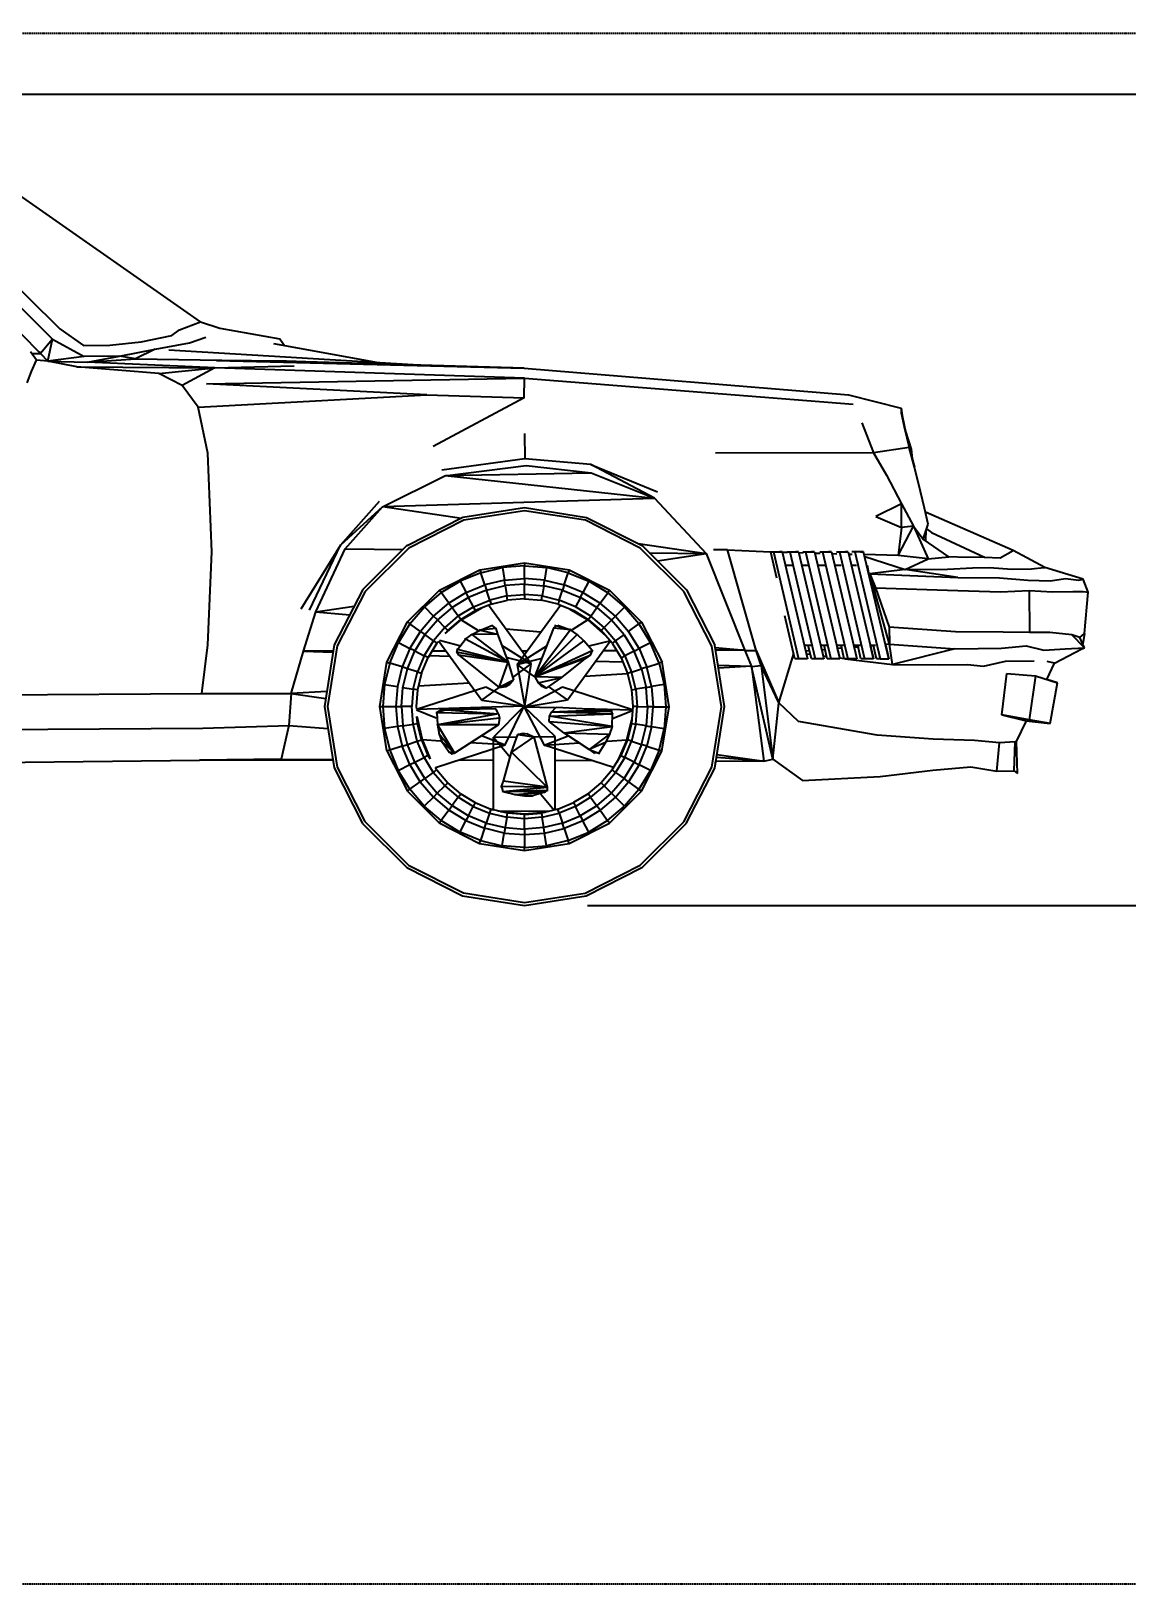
# Model space of a CAD drawing. Header units: millimetres. Extents: x 85290 to 188623, y -54691 to 10726.
# Drawn here: x 100062 to 101799, y -12462 to -10002 of the extents above; entities that cross this region are included whole.
import ezdxf

# ---------------------------------------------------------------- set-up
doc = ezdxf.new("R2010")
doc.units = ezdxf.units.MM
doc.linetypes.add('ACAD_ISO07W100', pattern=[3, 0, -3])
doc.linetypes.add('ELGO_LTYPE0', pattern=[0])
doc.layers.add('AUTO', color=150, linetype='Continuous')
doc.layers.add('RAZMER', color=5, linetype='Continuous')
doc.styles.add('WROMLATS', font='wromlats.shx', dxfattribs={"bigfont": 'bigfont.shx'})
doc.dimstyles.new('juka', dxfattribs={"dimscale": 100, "dimtxt": 2, "dimasz": 2, "dimexe": 1, "dimexo": 1, "dimgap": 1, "dimtad": 1, "dimtoh": 1, "dimdec": 0, "dimzin": 0, "dimdsep": 46, "dimtxsty": 'WROMLATS', "dimblk": 'OBLIQUE', "dimcen": -3, "dimdle": 1, "dimclrd": 256, "dimclre": 256, "dimclrt": 256, "dimadec": 0, "dimazin": 0, "dimtfac": 1, "dimtdec": 0, "dimtix": 1, "dimtmove": 2, "dimatfit": 3, "dimldrblk": 'ORIGIN2', "dimfxl": 1, "dimtvp": 2.5, "dimtolj": 1, "dimtzin": 0, "dimarcsym": 0})

# ---------------------------------------------------------------- blocks, each defined once
blk = doc.blocks.new('a_43')
at = {"color": 0, "linetype": 'ELGO_LTYPE0'}
for p, q in [((-28.816199, 51.893407), (-54.439163, 69.821435)), ((-55.943346, 65.695852), (-41.331744, 51.284426)), ((-45.377135, 53.763819), (-41.971874, 50.356299)), ((-41.331744, 51.284426), (-39.214253, 49.810988)), ((-31.365919, 50.677395), (-30.684852, 51.190287)), ((-30.684852, 51.190287), (-28.816199, 51.893407)), ((-28.816199, 51.893407), (-27.093935, 51.333058)), ((-27.093935, 51.333058), (-21.764064, 50.405616)), ((-43.028116, 49.089307), (-44.739938, 50.815678)), ((-41.971874, 50.356299), (-43.028116, 49.089307)), ((-42.379498, 48.412549), (-41.971874, 50.356299)), ((-41.971874, 50.356299), (-39.164066, 48.809129)), ((-39.214253, 49.810988), (-36.888075, 49.844289)), ((-36.888075, 49.844289), (-34.079981, 50.135404)), ((-34.079981, 50.135404), (-31.365919, 50.677395)), ((-32.837295, 49.484521), (-29.778218, 50.031495)), ((-29.778218, 50.031495), (-28.334284, 50.555712)), ((-22.303414, 49.967527), (-13.012314, 48.291945)), ((-21.764064, 50.405616), (-21.329403, 49.791849)), ((-43.408775, 48.495853), (-43.935156, 49.246925)), ((-43.826365, 47.493118), (-43.408775, 48.495853)), ((-43.817878, 49.079543), (-43.028116, 49.089307)), ((-42.379498, 48.412549), (-43.408775, 48.495853)), ((-43.028116, 49.089307), (-43.163562, 49.246341)), ((-43.028116, 49.089307), (-42.379498, 48.412549)), ((-39.164066, 48.809129), (-42.379498, 48.412549)), ((-42.379498, 48.412549), (-38.846779, 48.312938)), ((-39.822078, 47.910988), (-42.379498, 48.412549)), ((-36.003017, 48.854053), (-39.164066, 48.809129)), ((-38.846779, 48.312938), (-36.003017, 48.854053)), ((-38.846779, 48.312938), (-34.601664, 48.623586)), ((-36.003017, 48.854053), (-32.837295, 49.484521)), ((-34.601664, 48.623586), (-36.003017, 48.854053)), ((-32.837295, 49.484521), (-34.601664, 48.623586)), ((-34.601664, 48.623586), (-21.153211, 48.393995)), ((-31.620121, 49.411279), (-8.407616, 48.014891)), ((-27.388954, 48.473096), (-0.019717, 47.77202)), ((-21.153211, 48.393995), (-27.388954, 48.473096)), ((-19.441604, 48.334426), (-21.153211, 48.393995)), ((-0.019717, 47.77202), (-19.441604, 48.334426)), ((-44.240236, 46.49058), (-43.826365, 47.493118)), ((-39.822078, 47.910988), (-27.544522, 47.802198)), ((-32.507133, 47.326219), (-39.822078, 47.910988)), ((-27.544522, 47.802198), (-38.846779, 48.312938)), ((-32.507133, 47.326219), (-27.544522, 47.802198)), ((-30.435634, 46.240282), (-32.507133, 47.326219)), ((-27.544522, 47.802198), (-30.435634, 46.240282)), ((-27.544522, 47.802198), (-20.487118, 47.985303)), ((0.001764, 46.910012), (-27.544522, 47.802198)), ((-8.536911, 48.022705), (-0.019717, 47.77202)), ((-0.019717, 47.77202), (28.820014, 45.421439)), ((-29.003024, 44.319385), (-30.435634, 46.240282)), ((-28.26767, 46.407372), (0.001764, 46.910012)), ((-8.670997, 45.405614), (-28.26767, 46.407372)), ((-0.033975, 45.155519), (0.001764, 46.910012)), ((0.001764, 46.910012), (29.237008, 44.590968)), ((-29.003024, 44.319385), (-8.670997, 45.405614)), ((-28.157115, 40.227687), (-29.003024, 44.319385)), ((-8.670997, 45.405614), (-0.033975, 45.155519)), ((-0.033975, 45.155519), (-8.103132, 40.812552)), ((28.820014, 45.421439), (33.506751, 44.234717)), ((33.506751, 44.234717), (33.586812, 43.568802)), ((33.506751, 44.234717), (33.515239, 43.816358)), ((29.998541, 42.930812), (31.033683, 40.272707)), ((33.515239, 43.816358), (33.766413, 42.566651)), ((33.586812, 43.568802), (33.564854, 43.569678)), ((33.567381, 43.557084), (33.586812, 43.568802)), ((33.586812, 43.568802), (33.88691, 42.154247)), ((0.01328, 41.981786), (0.046778, 39.726615)), ((33.766413, 42.566651), (34.212709, 40.7354)), ((33.88691, 42.154247), (34.387589, 40.575248)), ((-27.807617, 31.46084), (-28.157115, 40.227687)), ((31.033683, 40.272707), (16.980767, 40.228957)), ((34.212709, 40.7354), (31.033683, 40.272707)), ((31.033683, 40.272707), (32.213187, 38.285106)), ((34.695602, 38.988429), (34.212709, 40.7354)), ((34.387589, 40.575248), (34.479785, 39.768797)), ((0.046778, 39.726615), (-7.361317, 38.724464)), ((-7.092571, 38.223487), (0.147963, 39.142138)), ((5.908489, 39.225733), (0.046778, 39.726615)), ((0.147963, 39.142138), (5.92618, 38.474369)), ((5.908489, 39.225733), (11.822462, 36.80464)), ((11.567783, 36.220068), (5.908489, 39.225733)), ((34.479785, 39.768797), (34.695602, 38.988429)), ((35.213089, 36.824852), (34.695602, 38.988429)), ((-12.61611, 35.46831), (-7.092571, 38.223487)), ((-7.043362, 38.22974), (11.529589, 36.235303)), ((-6.985545, 38.237059), (5.843568, 38.483936)), ((5.92618, 38.474369), (11.567783, 36.220068)), ((32.213187, 38.285106), (33.540535, 35.715479)), ((-16.359091, 32.045168), (-12.88476, 35.969287)), ((-12.591696, 35.480517), (11.541891, 36.230421)), ((11.567783, 36.220068), (16.172648, 31.294286)), ((35.5793, 35.327494), (35.213089, 36.824852)), ((-12.61611, 35.46831), (-16.359091, 32.045168)), ((-15.937018, 31.711328), (-12.61611, 35.46831)), ((-12.598348, 35.477197), (-5.606055, 34.463233)), ((-10.439753, 32.01763), (-5.479097, 34.527785)), ((-5.479097, 34.527785), (0.017476, 35.390091)), ((0.010657, 35.11411), (-5.401468, 34.265089)), ((5.421686, 34.258646), (0.010657, 35.11411)), ((0.017476, 35.390091), (5.513001, 34.52124)), ((5.513001, 34.52124), (10.469818, 32.006007)), ((33.540535, 35.715479), (31.252146, 34.597415)), ((31.252146, 34.597415), (33.540535, 33.62788)), ((33.540535, 35.715479), (34.588766, 33.726907)), ((33.540535, 33.62788), (33.540535, 35.715479)), ((35.65712, 34.99009), (35.5793, 35.327494)), ((35.905385, 33.913428), (35.5793, 35.327494)), ((43.476272, 31.587255), (35.65712, 34.99009)), ((-5.401468, 34.265089), (-10.284853, 31.794387)), ((10.302162, 31.782132), (5.421686, 34.258646)), ((33.248448, 31.118947), (34.588766, 33.726907)), ((33.540535, 33.62788), (33.248448, 31.118947)), ((34.588766, 33.726907), (33.540535, 33.62788)), ((34.588766, 33.726907), (35.893369, 30.82329)), ((34.588766, 33.726907), (35.471106, 32.571244)), ((35.471106, 32.571244), (35.905385, 33.913428)), ((35.693264, 32.419974), (35.741401, 33.406788)), ((35.768271, 33.489549), (36.192393, 33.169681)), ((36.192393, 33.169681), (40.927243, 30.983788)), ((-16.359091, 32.045168), (-19.878912, 26.368016)), ((-19.124889, 26.284426), (-16.359091, 32.045168)), ((-10.445309, 32.014847), (-14.383006, 28.104198)), ((-10.284853, 31.794387), (-14.162016, 27.943897)), ((-10.439753, 32.01763), (-10.445309, 32.014847)), ((-10.438776, 32.018167), (-10.439753, 32.01763)), ((10.102844, 32.185352), (16.160846, 31.306887)), ((14.174605, 27.927005), (10.302162, 31.782132)), ((10.469818, 32.006007), (10.465622, 32.000196)), ((10.469818, 32.006007), (14.402843, 28.090674)), ((37.752342, 31.018358), (35.471106, 32.571244)), ((-28.170991, 23.19541), (-27.807617, 31.46084)), ((-18.552351, 26.117581), (-15.937018, 31.711328)), ((-15.927148, 31.722462), (-10.806727, 31.655908)), ((-3.966594, 29.863137), (0.00782, 30.486619)), ((0.00782, 30.486619), (3.981638, 29.858351)), ((0.00782, 30.486619), (0.00782, 30.214554)), ((11.107707, 31.371045), (16.1623, 31.305325)), ((11.824894, 30.657035), (16.163778, 31.303859)), ((16.172648, 31.294286), (19.602537, 22.695804)), ((18.060851, 31.628662), (16.829014, 31.62837)), ((18.060851, 31.628662), (21.876478, 31.461966)), ((20.611239, 22.695851), (18.060851, 31.628662)), ((21.876478, 31.461966), (22.428322, 29.133451)), ((21.876478, 31.461966), (21.92266, 31.460595)), ((21.921587, 31.465429), (22.136235, 31.464207)), ((22.136235, 31.464207), (22.919536, 31.464261)), ((22.136235, 31.464207), (24.388671, 21.954882)), ((22.919536, 31.464261), (22.69814, 31.46553)), ((22.919536, 31.464261), (25.171971, 21.95493)), ((22.927356, 31.431347), (23.383689, 31.41802)), ((23.373151, 31.465578), (23.600292, 31.464308)), ((23.600292, 31.464308), (24.383593, 31.464356)), ((23.600292, 31.464308), (25.852728, 21.954983)), ((24.383593, 31.464356), (24.149609, 31.465673)), ((24.383593, 31.464356), (26.636028, 21.955031)), ((24.401569, 31.38833), (24.784088, 31.377196)), ((24.764466, 31.465775), (25.003624, 31.464404)), ((25.003624, 31.464404), (25.786924, 31.464452)), ((25.003624, 31.464404), (27.25606, 21.955079)), ((25.786924, 31.464452), (25.540924, 31.46587)), ((25.786924, 31.464452), (28.039265, 21.955127)), ((25.814653, 31.347167), (26.295304, 31.333154)), ((26.265812, 31.465918), (26.517964, 31.464505)), ((26.517964, 31.464505), (27.301264, 31.464553)), ((26.517964, 31.464505), (28.770423, 21.955174)), ((27.301264, 31.464553), (27.042294, 31.466019)), ((27.301264, 31.464553), (29.553723, 21.955228)), ((27.339649, 31.302685), (27.780366, 31.289846)), ((27.741122, 31.466115), (28.006053, 31.464601)), ((28.006053, 31.464601), (28.789258, 31.464648)), ((28.006053, 31.464601), (30.258489, 21.955276)), ((28.789258, 31.464648), (28.517676, 31.46621)), ((28.789258, 31.464648), (31.041789, 21.955323)), ((28.837991, 31.259036), (29.156733, 31.249756)), ((29.385352, 31.464696), (29.108596, 31.466264)), ((30.168557, 31.46475), (29.385352, 31.464696)), ((29.385352, 31.464696), (31.637788, 21.955371)), ((29.883194, 31.466359), (30.168557, 31.46475)), ((32.420993, 21.955419), (30.168557, 31.46475)), ((33.248448, 31.118947), (30.227351, 31.216699)), ((30.269838, 31.037354), (33.863568, 29.874659)), ((35.893369, 30.82329), (33.248448, 31.118947)), ((33.863568, 29.874659), (35.893369, 30.82329)), ((35.893369, 30.82329), (37.752342, 31.018358)), ((39.312792, 30.958986), (37.752342, 31.018358)), ((40.927243, 30.983788), (39.312792, 30.958986)), ((40.927243, 30.983788), (42.316508, 30.923778)), ((42.316508, 30.923778), (43.476272, 31.587255)), ((46.28408, 30.065823), (43.476272, 31.587255)), ((-7.552934, 28.04873), (-3.966594, 29.863137)), ((-3.882122, 29.60425), (-5.707312, 28.853714)), ((-3.966594, 29.863137), (-3.882122, 29.60425)), ((-3.882122, 29.60425), (-1.961231, 30.061668)), ((-3.527641, 28.516752), (-3.882122, 29.60425)), ((0.00782, 30.214554), (-1.961231, 30.061668)), ((-1.961231, 30.061668), (-1.782131, 28.932327)), ((-1.782131, 28.932327), (0.006652, 29.071289)), ((0.006652, 29.071289), (0.00782, 30.214554)), ((1.796293, 28.930223), (0.006652, 29.071289)), ((0.006652, 29.071289), (0.00782, 28.582227)), ((0.00782, 30.214554), (1.976752, 30.059278)), ((1.976752, 30.059278), (1.796293, 28.930223)), ((3.896976, 29.599559), (1.976752, 30.059278)), ((3.541207, 28.512502), (3.896976, 29.599559)), ((3.981638, 29.858351), (3.896976, 29.599559)), ((3.896976, 29.599559), (5.721283, 28.846925)), ((3.981638, 29.858351), (7.565737, 28.039652)), ((23.203611, 30.264992), (23.816419, 30.265087)), ((24.667668, 30.265188), (25.20597, 30.265284)), ((26.070905, 30.265379), (26.705384, 30.26548)), ((27.585268, 30.265576), (28.178907, 30.265677)), ((29.073238, 30.265772), (29.54464, 30.26582)), ((30.452442, 30.265969), (30.487991, 30.265969)), ((30.487991, 30.265969), (30.610252, 29.599905)), ((33.863568, 29.874659), (30.722165, 29.496193)), ((30.722165, 29.496193), (38.539648, 29.188919)), ((30.722165, 29.496193), (31.227541, 28.250682)), ((32.477546, 23.258644), (30.722165, 29.496193)), ((33.863568, 29.874659), (37.637401, 29.928368)), ((38.539648, 29.188919), (33.863568, 29.874659)), ((37.637401, 29.928368), (39.836049, 30.0439)), ((38.539648, 29.188919), (42.249704, 29.158497)), ((39.836049, 30.0439), (41.321302, 30.065775)), ((41.321302, 30.065775), (43.378902, 29.929835)), ((42.249704, 29.158497), (44.77706, 28.944778)), ((43.378902, 29.929835), (45.107222, 29.95708)), ((45.107222, 29.95708), (46.203613, 30.059814)), ((46.203613, 30.059814), (46.28408, 30.065823)), ((49.677634, 29.027879), (46.28408, 30.065823)), ((46.79122, 28.891653), (48.126364, 29.080909)), ((48.126364, 29.080909), (49.311829, 28.934425)), ((49.311829, 28.934425), (49.677634, 29.027879)), ((50.134564, 27.865237), (49.677634, 29.027879)), ((-14.383006, 28.104198), (-16.913271, 23.174852)), ((-14.162016, 27.943897), (-16.653323, 23.09038)), ((-10.400104, 25.221044), (-7.552934, 28.04873)), ((-7.392096, 27.828467), (-8.89492, 26.553762)), ((-7.552934, 28.04873), (-7.392096, 27.828467)), ((-7.392096, 27.828467), (-5.707312, 28.853714)), ((-6.717181, 26.903075), (-7.392096, 27.828467)), ((-5.186128, 27.834719), (-6.717181, 26.903075)), ((-5.707312, 28.853714), (-5.186128, 27.834719)), ((-5.186128, 27.834719), (-3.527641, 28.516752)), ((-4.961324, 27.398878), (-5.186128, 27.834719)), ((-3.374123, 28.051513), (-4.961324, 27.398878)), ((-1.782131, 28.932327), (-3.527641, 28.516752)), ((-3.527641, 28.516752), (-3.374123, 28.051513)), ((-3.374123, 28.051513), (-1.703811, 28.449219)), ((-3.086901, 27.17129), (-3.374123, 28.051513)), ((-1.703811, 28.449219), (-1.782131, 28.932327)), ((0.00782, 28.582227), (-1.703811, 28.449219)), ((-1.703811, 28.449219), (-1.55859, 27.535206)), ((-1.55859, 27.535206), (0.00782, 27.656883)), ((0.00782, 28.582227), (1.7205, 28.447217)), ((0.00782, 27.656883), (0.00782, 28.582227)), ((0.00782, 27.656883), (0.009465, 27.276659)), ((1.574707, 27.533352), (0.00782, 27.656883)), ((1.7205, 28.447217), (1.574707, 27.533352)), ((1.7205, 28.447217), (1.796293, 28.930223)), ((3.390241, 28.047508), (1.7205, 28.447217)), ((1.796293, 28.930223), (3.541207, 28.512502)), ((3.102541, 27.16763), (3.390241, 28.047508)), ((3.541207, 28.512502), (3.390241, 28.047508)), ((3.390241, 28.047508), (4.976654, 27.392972)), ((5.199027, 27.828515), (3.541207, 28.512502)), ((4.976654, 27.392972), (5.199027, 27.828515)), ((5.721283, 28.846925), (5.199027, 27.828515)), ((5.199027, 27.828515), (6.728816, 26.89507)), ((7.404876, 27.81958), (5.721283, 28.846925)), ((6.728816, 26.89507), (7.404876, 27.81958)), ((7.565737, 28.039652), (7.404876, 27.81958)), ((7.404876, 27.81958), (8.90615, 26.543164)), ((7.565737, 28.039652), (10.40957, 25.208592)), ((16.660071, 23.070508), (14.174605, 27.927005)), ((14.402843, 28.090674), (16.927052, 23.1583)), ((31.227541, 28.250682), (38.542962, 28.019875)), ((31.227541, 28.250682), (32.439542, 24.760842)), ((38.542962, 28.019875), (42.344141, 27.907276)), ((42.344141, 27.907276), (44.879604, 28.027689)), ((44.77706, 28.944778), (46.79122, 28.891653)), ((44.879604, 28.027689), (46.954894, 27.891845)), ((44.879604, 28.027689), (44.932723, 24.270898)), ((46.954894, 27.891845), (48.758793, 27.920848)), ((48.758793, 27.920848), (49.693656, 27.937841)), ((49.693656, 27.937841), (50.134564, 27.865237)), ((49.814463, 24.186671), (50.134564, 27.865237)), ((-18.547368, 26.129496), (-15.135646, 26.637989)), ((-10.178709, 25.06094), (-8.89492, 26.553762)), ((-8.89492, 26.553762), (-8.082723, 25.744778)), ((-8.082723, 25.744778), (-6.717181, 26.903075)), ((-6.426263, 26.507372), (-7.733106, 25.398928)), ((-6.717181, 26.903075), (-6.426263, 26.507372)), ((-4.961324, 27.398878), (-6.426263, 26.507372)), ((-6.426263, 26.507372), (-5.879688, 25.758398)), ((-5.879688, 25.758398), (-4.539156, 26.574123)), ((-5.653119, 25.450784), (-4.36387, 26.235354)), ((-5.621862, 25.406742), (-3.777623, 26.476419)), ((-4.539156, 26.574123), (-4.961324, 27.398878)), ((-4.539156, 26.574123), (-3.086901, 27.17129)), ((-4.36387, 26.235354), (-4.539156, 26.574123)), ((-2.967191, 26.809669), (-4.36387, 26.235354)), ((0.610948, 21.496826), (-3.1955, 26.715773)), ((-1.55859, 27.535206), (-3.086901, 27.17129)), ((-3.086901, 27.17129), (-2.967191, 26.809669)), ((-2.967191, 26.809669), (-1.497364, 27.159667)), ((-1.497364, 27.159667), (-1.55859, 27.535206)), ((0.009465, 27.276659), (-1.497364, 27.159667)), ((-0.633001, 21.453518), (3.212404, 26.712549)), ((0.009465, 27.276659), (1.516104, 27.157861)), ((1.516104, 27.157861), (1.574707, 27.533352)), ((2.985549, 26.806152), (1.516104, 27.157861)), ((1.574707, 27.533352), (3.102541, 27.16763)), ((3.102541, 27.16763), (2.985549, 26.806152)), ((2.985549, 26.806152), (4.381538, 26.230127)), ((4.554105, 26.568705), (3.102541, 27.16763)), ((4.042101, 26.370215), (5.636716, 25.400001)), ((4.976654, 27.392972), (4.554105, 26.568705)), ((5.89366, 25.75137), (4.554105, 26.568705)), ((6.440616, 26.499659), (4.976654, 27.392972)), ((5.89366, 25.75137), (6.440616, 26.499659)), ((6.728816, 26.89507), (6.440616, 26.499659)), ((6.440616, 26.499659), (7.746101, 25.389701)), ((8.092976, 25.73511), (6.728816, 26.89507)), ((8.90615, 26.543164), (8.092976, 25.73511)), ((10.188174, 25.04878), (8.90615, 26.543164)), ((-19.655847, 22.611135), (-18.552351, 26.117581)), ((-18.547368, 26.128227), (-15.535927, 25.858057)), ((-12.229681, 21.65674), (-10.400104, 25.221044)), ((-10.178709, 25.06094), (-11.212015, 23.38677)), ((-10.400104, 25.221044), (-10.178709, 25.06094)), ((-9.249401, 24.388236), (-10.178709, 25.06094)), ((-8.082723, 25.744778), (-9.249401, 24.388236)), ((-8.849501, 24.10078), (-7.733106, 25.398928)), ((-7.733106, 25.398928), (-8.082723, 25.744778)), ((-7.733106, 25.398928), (-7.075381, 24.744141)), ((-5.879688, 25.758398), (-7.075381, 24.744141)), ((-7.038283, 24.202102), (-5.621862, 25.406742)), ((-6.803036, 24.47539), (-5.653119, 25.450784)), ((-6.164265, 25.017238), (-6.087899, 25.010353)), ((-5.653119, 25.450784), (-5.879688, 25.758398)), ((-5.621862, 25.406742), (-4.142761, 24.478906)), ((-3.942776, 24.495316), (-2.897763, 24.916703)), ((-2.897763, 24.916703), (-2.943754, 24.979883)), ((-2.897763, 24.916703), (-2.554774, 24.631888)), ((2.601361, 24.672365), (2.760649, 24.890184)), ((2.760649, 24.890184), (2.805281, 24.952394)), ((2.760649, 24.890184), (3.033304, 24.892777)), ((4.109669, 24.513674), (2.760649, 24.890184)), ((3.033304, 24.892777), (3.078914, 24.956352)), ((3.033304, 24.892777), (4.109669, 24.513674)), ((5.636716, 25.400001), (4.239464, 24.52051)), ((4.381538, 26.230127), (5.669832, 25.444043)), ((5.636716, 25.400001), (7.235265, 23.981541)), ((5.669832, 25.444043), (5.89366, 25.75137)), ((5.669832, 25.444043), (6.818557, 24.467236)), ((7.088089, 24.735695), (5.89366, 25.75137)), ((7.746101, 25.389701), (7.088089, 24.735695)), ((7.746101, 25.389701), (8.092976, 25.73511)), ((8.860946, 24.090236), (7.746101, 25.389701)), ((8.092976, 25.73511), (9.258008, 24.377197)), ((9.258008, 24.377197), (10.188174, 25.04878)), ((10.40957, 25.208592), (10.188174, 25.04878)), ((10.188174, 25.04878), (11.219525, 23.373389)), ((10.40957, 25.208592), (12.234855, 21.64219)), ((24.062395, 21.956742), (23.160648, 25.763869)), ((-10.188365, 22.866946), (-9.249401, 24.388236)), ((-8.849501, 24.10078), (-9.748053, 22.644973)), ((-9.249401, 24.388236), (-8.849501, 24.10078)), ((-8.919048, 22.224367), (-8.097172, 23.556399)), ((-8.097172, 23.556399), (-8.849501, 24.10078)), ((-7.075381, 24.744141), (-8.097172, 23.556399)), ((-8.097172, 23.556399), (-7.785535, 23.333055)), ((-7.785535, 23.333055), (-7.625985, 23.518753)), ((-7.625985, 23.518753), (-3.787303, 18.255961)), ((-7.561135, 23.594236), (-5.770993, 23.134816)), ((-7.075381, 24.744141), (-6.803036, 24.47539)), ((-6.803036, 24.47539), (-7.038283, 24.202102)), ((-5.942273, 22.786474), (-5.246973, 23.687404)), ((-5.246973, 23.687404), (-5.2953, 23.753762)), ((-5.246973, 23.687404), (-4.671001, 24.10298)), ((-1.451278, 21.635598), (-5.246973, 23.687404)), ((-4.671001, 24.10298), (-4.719329, 24.169338)), ((-4.671001, 24.10298), (-3.942776, 24.495316)), ((-2.401566, 24.143654), (-4.671001, 24.10298)), ((-4.671001, 24.10298), (-1.451278, 21.635598)), ((-3.942776, 24.495316), (-3.990531, 24.560791)), ((-2.554774, 24.631888), (-3.942776, 24.495316)), ((-3.942776, 24.495316), (-2.401566, 24.143654)), ((-2.598047, 24.691409), (-2.554774, 24.631888)), ((-2.554774, 24.631888), (-2.401566, 24.143654)), ((-2.401566, 24.143654), (-1.451278, 21.635598)), ((-1.662111, 24.613285), (1.471877, 24.33213)), ((0.931645, 20.352834), (2.601361, 24.672365)), ((4.109669, 24.513674), (0.931645, 20.352834)), ((0.931645, 20.352834), (4.685164, 24.097413)), ((0.931645, 20.352834), (5.285454, 23.529983)), ((2.601361, 24.672365), (2.644229, 24.732274)), ((4.109669, 24.513674), (2.601361, 24.672365)), ((3.825784, 18.295509), (7.639265, 23.510695)), ((4.157233, 24.580032), (4.109669, 24.513674)), ((4.685164, 24.097413), (4.109669, 24.513674)), ((4.685164, 24.097413), (4.732728, 24.163771)), ((5.285454, 23.529983), (4.685164, 24.097413)), ((5.285454, 23.529983), (5.332327, 23.595411)), ((6.011534, 22.671777), (5.285454, 23.529983)), ((5.760551, 23.086327), (7.600188, 23.556155)), ((6.818557, 24.467236), (7.088089, 24.735695)), ((7.799602, 23.323733), (6.818557, 24.467236)), ((7.088089, 24.735695), (8.108115, 23.546731)), ((8.108115, 23.546731), (7.799602, 23.323733)), ((8.108115, 23.546731), (8.860946, 24.090236)), ((8.928704, 22.213721), (8.108115, 23.546731)), ((8.860946, 24.090236), (9.757614, 22.633398)), ((10.195112, 22.854787), (9.258008, 24.377197)), ((38.330078, 24.342871), (32.439542, 24.760842)), ((32.439542, 24.760842), (32.477546, 23.258644)), ((42.583203, 24.320167), (38.330078, 24.342871)), ((44.932723, 24.270898), (42.583203, 24.320167)), ((46.740723, 24.298292), (44.932723, 24.270898)), ((48.688197, 24.079198), (46.740723, 24.298292)), ((49.395704, 23.842335), (48.688197, 24.079198)), ((49.806833, 22.929543), (48.688197, 24.079198)), ((49.395704, 23.842335), (49.814463, 24.186671)), ((49.806833, 22.929543), (49.395704, 23.842335)), ((49.814463, 24.186671), (49.656248, 23.263967)), ((-28.702831, 18.854153), (-28.170991, 23.19541)), ((-20.756435, 18.854398), (-19.655847, 22.611135)), ((-17.000866, 22.62764), (-19.652438, 22.621876)), ((-19.652438, 22.621876), (-17.016005, 22.533494)), ((-16.913271, 23.174852), (-17.788577, 17.709082)), ((-16.653323, 23.09038), (-17.515135, 17.708695)), ((-11.969423, 21.572465), (-11.212015, 23.38677)), ((-11.212015, 23.38677), (-10.188365, 22.866946)), ((-10.188365, 22.866946), (-10.87656, 21.218264)), ((-10.406542, 21.067381), (-9.748053, 22.644973)), ((-9.748053, 22.644973), (-10.188365, 22.866946)), ((-9.748053, 22.644973), (-8.919048, 22.224367)), ((-8.919048, 22.224367), (-9.52158, 20.78076)), ((-8.576178, 22.051954), (-8.919048, 22.224367)), ((-7.785535, 23.333055), (-8.576178, 22.051954)), ((-8.456063, 22.246534), (-6.653809, 22.186083)), ((-8.209371, 22.646338), (-6.99141, 22.648925)), ((-6.069326, 22.590089), (-6.024027, 22.527832)), ((-6.024027, 22.527832), (-5.942273, 22.786474)), ((-1.451278, 21.635598), (-6.024027, 22.527832)), ((-6.024027, 22.527832), (-5.865145, 22.309864)), ((-5.942273, 22.786474), (-5.988574, 22.850096)), ((-1.451278, 21.635598), (-5.942273, 22.786474)), ((-5.865145, 22.309864), (-1.451278, 21.635598)), ((-5.865145, 22.309864), (-2.251363, 19.394875)), ((-2.025294, 23.150539), (0.610948, 21.496826)), ((-0.633001, 21.453518), (1.997066, 23.108983)), ((-0.239849, 22.663283), (0.252342, 22.664309)), ((0.931645, 20.352834), (6.011534, 22.671777)), ((0.931645, 20.352834), (5.845213, 22.259277)), ((5.845213, 22.259277), (5.425787, 21.963382)), ((6.011534, 22.671777), (5.845213, 22.259277)), ((5.845213, 22.259277), (5.88789, 22.318798)), ((6.056833, 22.73491), (6.011534, 22.671777)), ((7.030869, 22.678709), (8.19521, 22.681201)), ((7.799602, 23.323733), (8.588863, 22.041702)), ((8.588863, 22.041702), (8.928704, 22.213721)), ((9.757614, 22.633398), (8.928704, 22.213721)), ((8.928704, 22.213721), (9.529591, 20.769435)), ((9.757614, 22.633398), (10.195112, 22.854787)), ((10.414267, 21.054935), (9.757614, 22.633398)), ((11.219525, 23.373389), (10.195112, 22.854787)), ((10.195112, 22.854787), (10.881353, 21.205324)), ((11.974621, 21.558201), (11.219525, 23.373389)), ((17.515421, 17.687845), (16.660071, 23.070508)), ((16.927052, 23.1583), (16.919923, 23.156005)), ((17.795801, 17.691553), (16.927052, 23.1583)), ((16.954208, 22.943068), (19.598532, 22.705472)), ((19.598532, 22.705472), (16.992879, 22.699904)), ((19.602537, 22.695804), (20.611239, 22.695851)), ((19.602537, 22.695804), (20.193744, 21.275687)), ((20.611239, 22.695851), (22.622371, 18.027347)), ((21.05546, 21.359473), (20.611239, 22.695851)), ((22.622371, 18.027347), (23.956061, 22.405809)), ((24.887705, 23.154932), (25.492382, 23.155028)), ((25.362992, 22.647023), (25.01514, 22.61709)), ((25.01514, 22.61709), (25.068069, 22.393656)), ((25.068069, 22.393656), (25.433993, 22.347462)), ((25.526476, 21.956837), (25.242686, 23.15498)), ((26.351762, 23.155129), (26.881838, 23.155177)), ((26.450014, 22.740477), (26.738286, 22.765237)), ((26.577258, 22.203124), (26.880574, 22.164845)), ((26.929784, 21.956933), (26.645994, 23.155177)), ((27.754974, 23.155326), (28.381348, 23.155373)), ((28.222466, 22.892821), (27.825189, 22.858691)), ((27.825189, 22.858691), (28.023744, 22.020459)), ((28.444147, 21.957034), (28.160262, 23.155373)), ((29.269433, 23.155469), (29.854798, 23.15557)), ((29.309464, 22.986281), (29.680872, 23.018211)), ((29.932237, 21.957129), (29.648352, 23.155516)), ((30.757427, 23.155665), (31.220508, 23.155761)), ((30.76787, 23.111671), (31.039167, 23.135012)), ((31.041789, 21.955323), (30.76787, 23.111671)), ((31.311536, 21.957231), (31.032705, 23.134422)), ((32.477546, 23.258644), (32.119632, 23.227882)), ((32.119632, 23.227882), (32.420993, 21.955419)), ((32.477546, 23.258644), (38.273645, 22.839355)), ((32.731938, 21.426076), (32.477546, 23.258644)), ((38.273645, 22.839355), (32.731938, 21.426076)), ((38.273645, 22.839355), (42.422962, 22.898585)), ((42.422962, 22.898585), (44.611621, 23.097461)), ((44.611621, 23.097461), (46.186137, 22.704101)), ((46.186137, 22.704101), (48.090053, 22.818261)), ((47.156143, 21.560937), (49.584675, 22.847462)), ((48.090053, 22.818261), (49.806833, 22.929543)), ((49.584675, 22.847462), (49.806833, 22.929543)), ((-12.862587, 17.704588), (-12.229681, 21.65674)), ((-11.969423, 21.572465), (-12.432122, 19.662696)), ((-12.229681, 21.65674), (-11.969423, 21.572465)), ((-10.87656, 21.218264), (-11.969423, 21.572465)), ((-10.87656, 21.218264), (-11.296964, 19.482863)), ((-10.406542, 21.067381), (-10.87656, 21.218264)), ((-10.808873, 19.406688), (-10.406542, 21.067381)), ((-9.52158, 20.78076), (-10.406542, 21.067381)), ((-9.889746, 19.261283), (-9.52158, 20.78076)), ((-9.52158, 20.78076), (-9.15575, 20.663625)), ((-9.15575, 20.663625), (-8.576178, 22.051954)), ((-2.251363, 19.394875), (-1.451278, 21.635598)), ((0.610948, 21.496826), (-1.615143, 22.068167)), ((-1.451278, 21.635598), (-0.972271, 20.051664)), ((-1.041102, 20.279491), (0.610948, 21.496826)), ((-0.633001, 21.453518), (1.574707, 22.017431)), ((0.937986, 20.340872), (-0.633001, 21.453518)), ((-0.633001, 21.453518), (0.046778, 17.663085)), ((0.046778, 17.727053), (0.610948, 21.496826)), ((5.425787, 21.963382), (0.931645, 20.352834)), ((3.321481, 20.288968), (5.425787, 21.963382)), ((6.351853, 21.750098), (8.743549, 21.669924)), ((8.588863, 22.041702), (9.166694, 20.652688)), ((9.529591, 20.769435), (9.166694, 20.652688)), ((9.529591, 20.769435), (10.414267, 21.054935)), ((9.89492, 19.249463), (9.529591, 20.769435)), ((10.881353, 21.205324), (10.414267, 21.054935)), ((10.414267, 21.054935), (10.813666, 19.393802)), ((10.881353, 21.205324), (11.974621, 21.558201)), ((11.299706, 19.469386), (10.881353, 21.205324)), ((12.234855, 21.64219), (11.974621, 21.558201)), ((11.974621, 21.558201), (12.435055, 19.647855)), ((12.862992, 17.689258), (12.234855, 21.64219)), ((17.201662, 21.386379), (20.189357, 21.285844)), ((20.189357, 21.285844), (17.245221, 21.111768)), ((20.193744, 21.275687), (21.05546, 21.359473)), ((20.193744, 21.275687), (21.281648, 12.843704)), ((22.105384, 13.010788), (20.193744, 21.275687)), ((21.05546, 21.359473), (22.105384, 13.010788)), ((22.622371, 18.027347), (21.05546, 21.359473)), ((24.388671, 21.954882), (24.062395, 21.956742)), ((25.171971, 21.95493), (24.388671, 21.954882)), ((25.852728, 21.954983), (25.526476, 21.956837)), ((26.636028, 21.955031), (25.852728, 21.954983)), ((27.25606, 21.955079), (26.929784, 21.956933)), ((28.039265, 21.955127), (27.25606, 21.955079)), ((28.023744, 22.020459), (28.441596, 21.967727)), ((28.770423, 21.955174), (28.444147, 21.957034)), ((28.530264, 21.956545), (32.731938, 21.426076)), ((29.553723, 21.955228), (28.770423, 21.955174)), ((30.258489, 21.955276), (29.932237, 21.957129)), ((31.041789, 21.955323), (30.258489, 21.955276)), ((31.637788, 21.955371), (31.311536, 21.957231)), ((31.637788, 21.955371), (32.420993, 21.955419)), ((32.731938, 21.426076), (36.94737, 21.40249)), ((36.94737, 21.40249), (39.408803, 21.437699)), ((39.408803, 21.437699), (40.824604, 21.291405)), ((40.824604, 21.291405), (42.779493, 21.738768)), ((42.779493, 21.738768), (45.340824, 21.778125)), ((46.451473, 20.112842), (47.156143, 21.560937)), ((47.156143, 21.560937), (46.491313, 21.714306)), ((-12.432122, 19.662696), (-12.588763, 17.704397)), ((-12.432122, 19.662696), (-11.296964, 19.482863)), ((-11.296964, 19.482863), (-11.439347, 17.703372)), ((-10.945201, 17.703807), (-10.808873, 19.406688)), ((-10.808873, 19.406688), (-9.889746, 19.261283)), ((-9.61113, 17.459476), (-3.444052, 19.446045)), ((-9.15575, 20.663625), (-9.509754, 19.202197)), ((-9.429288, 19.53457), (-4.914546, 19.801515)), ((-3.787303, 18.255961), (-2.238774, 19.39702)), ((-3.444052, 19.446045), (-0.014162, 17.746878)), ((-0.972271, 20.051664), (-2.251363, 19.394875)), ((-1.307416, 19.676811), (-2.251363, 19.394875)), ((-2.251363, 19.394875), (-1.649308, 19.496584)), ((-1.649308, 19.496584), (-1.307416, 19.676811)), ((-1.307416, 19.676811), (-0.972271, 20.051664)), ((-0.014162, 17.643309), (3.399706, 19.458789)), ((3.321481, 20.288968), (0.931645, 20.352834)), ((0.931645, 20.352834), (1.215053, 19.814843)), ((1.215053, 19.814843), (3.321481, 20.288968)), ((1.95508, 19.346046), (1.215053, 19.814843)), ((1.215053, 19.814843), (1.493073, 19.54717)), ((1.493073, 19.54717), (1.95508, 19.346046)), ((1.95508, 19.346046), (3.321481, 20.288968)), ((3.825784, 18.295509), (2.15137, 19.481444)), ((3.399706, 19.458789), (9.617686, 17.447656)), ((5.37169, 20.409715), (9.171105, 20.634377)), ((9.166694, 20.652688), (9.518075, 19.190824)), ((10.813666, 19.393802), (9.89492, 19.249463)), ((10.813666, 19.393802), (11.299706, 19.469386)), ((10.94892, 17.690772), (10.813666, 19.393802)), ((12.435055, 19.647855), (11.299706, 19.469386)), ((11.299706, 19.469386), (11.439943, 17.689747)), ((12.435055, 19.647855), (12.589359, 17.689407)), ((42.470026, 16.973585), (42.904687, 20.653856)), ((42.904687, 20.653856), (45.448923, 20.438671)), ((45.448923, 20.438671), (44.897843, 16.506493)), ((45.448923, 20.438671), (47.408199, 19.801855)), ((47.408199, 19.801855), (46.451473, 20.112842)), ((46.7664, 16.202295), (47.408199, 19.801855)), ((-57.823443, 18.686771), (-28.702831, 18.854153)), ((-28.702831, 18.854153), (-20.756435, 18.854398)), ((-20.756435, 18.854398), (-20.959186, 16.015625)), ((-17.573333, 19.05303), (-20.753503, 18.864405)), ((-20.753503, 18.864405), (-17.674112, 18.424076)), ((-9.889746, 19.261283), (-10.014343, 17.703128)), ((-9.509754, 19.202197), (-9.889746, 19.261283)), ((-9.509754, 19.202197), (-9.629679, 17.703664)), ((-3.787303, 18.255961), (0.046778, 17.727053)), ((0.046778, 17.663085), (3.825784, 18.295509)), ((9.518075, 19.190824), (9.89492, 19.249463)), ((9.518075, 19.190824), (9.637118, 17.69219)), ((9.89492, 19.249463), (10.018659, 17.691213)), ((22.105384, 13.010788), (22.622371, 18.027347)), ((24.35987, 16.382277), (22.622371, 18.027347)), ((-17.788577, 17.709082), (-16.923141, 12.241793)), ((-17.515135, 17.708695), (-16.662979, 12.325537)), ((-12.23681, 13.751316), (-12.862587, 17.704588)), ((-12.862587, 17.704588), (-12.588763, 17.704397)), ((-12.588763, 17.704397), (-11.439347, 17.703372)), ((-12.588763, 17.704397), (-12.435651, 15.745848)), ((-11.439347, 17.703372), (-10.945201, 17.703807)), ((-11.439347, 17.703372), (-11.300182, 15.923685)), ((-10.014343, 17.703128), (-10.945201, 17.703807)), ((-10.945201, 17.703807), (-10.81202, 16.000736)), ((-9.892487, 16.144824), (-10.014343, 17.703128)), ((-9.629679, 17.703664), (-9.61113, 17.459476)), ((-0.014162, 17.746878), (-9.60927, 17.43589)), ((-9.606433, 17.399168), (-7.841802, 16.70332)), ((-9.562302, 16.835058), (-9.109855, 14.759719)), ((-9.512496, 16.204983), (-9.562302, 16.831398)), ((-7.87363, 17.160839), (-7.799315, 17.183936)), ((-7.799315, 17.183936), (-7.420897, 17.420262)), ((-6.906628, 17.41426), (-7.799315, 17.183936)), ((-7.799315, 17.183936), (-2.297354, 17.06807)), ((-7.799315, 17.183936), (-7.71954, 16.065091)), ((-2.297354, 17.06807), (-7.71954, 16.065091)), ((-7.71954, 16.065091), (-2.230763, 16.688919)), ((-7.420897, 17.420262), (-7.490826, 17.398584)), ((-7.420897, 17.420262), (-6.906628, 17.41426)), ((-6.906628, 17.41426), (-4.21474, 17.537647)), ((-2.552152, 17.501026), (-6.906628, 17.41426)), ((-6.906628, 17.41426), (-2.297354, 17.06807)), ((-4.21474, 17.537647), (-2.552152, 17.501026)), ((-0.051951, 17.695117), (-2.737212, 14.976317)), ((-2.297354, 17.06807), (-2.552152, 17.501026)), ((-2.230763, 16.688919), (-2.319717, 16.088039)), ((-2.297354, 17.06807), (-2.230763, 16.688919)), ((-1.705456, 14.283597), (-0.014162, 17.746878)), ((2.736426, 15.024269), (-0.051951, 17.695117)), ((2.769828, 17.575294), (-0.014162, 17.643309)), ((-0.014162, 17.643309), (1.759076, 14.264703)), ((2.18575, 16.358984), (2.235055, 16.858256)), ((2.235055, 16.858256), (2.405071, 17.203957)), ((2.235055, 16.858256), (7.822752, 17.054397)), ((7.793164, 15.919042), (2.235055, 16.858256)), ((2.405071, 17.203957), (2.831841, 17.638427)), ((7.478523, 17.394775), (2.405071, 17.203957)), ((2.405071, 17.203957), (7.735944, 17.311478)), ((7.822752, 17.054397), (2.405071, 17.203957)), ((2.831841, 17.638427), (7.478523, 17.394775)), ((5.138874, 17.517436), (9.614563, 17.408156)), ((7.478523, 17.394775), (7.548142, 17.372805)), ((7.735944, 17.311478), (7.478523, 17.394775)), ((7.822752, 17.054397), (7.735944, 17.311478)), ((7.735944, 17.311478), (7.808304, 17.288673)), ((7.793164, 15.919042), (7.822752, 17.054397)), ((7.822752, 17.054397), (7.896686, 17.031056)), ((7.889056, 16.673535), (9.609866, 17.349756)), ((9.637118, 17.69219), (9.518075, 16.193604)), ((10.018659, 17.691213), (9.637118, 17.69219)), ((9.89492, 16.133058), (10.018659, 17.691213)), ((10.018659, 17.691213), (10.94892, 17.690772)), ((10.94892, 17.690772), (10.813666, 15.987843)), ((11.439943, 17.689747), (10.94892, 17.690772)), ((11.298633, 15.910208), (11.439943, 17.689747)), ((11.439943, 17.689747), (12.589359, 17.689407)), ((12.232423, 13.736725), (12.862992, 17.689258)), ((12.589359, 17.689407), (12.433791, 15.731055)), ((12.589359, 17.689407), (12.862992, 17.689258)), ((16.656828, 12.305665), (17.515421, 17.687845)), ((16.923738, 12.225294), (17.795801, 17.691553)), ((42.470026, 16.973585), (44.622851, 16.423196)), ((44.897843, 16.506493), (42.470026, 16.973585)), ((-57.75361, 15.597707), (-28.60136, 15.764993)), ((-28.60136, 15.764993), (-20.959186, 16.015625)), ((-20.959186, 16.015625), (-21.631336, 13.010788)), ((-20.959186, 16.026026), (-17.48085, 15.764797)), ((-11.300182, 15.923685), (-12.435651, 15.745848)), ((-12.435651, 15.745848), (-11.976361, 13.835251)), ((-10.81202, 16.000736), (-11.300182, 15.923685)), ((-11.300182, 15.923685), (-10.882807, 14.187503)), ((-10.81202, 16.000736), (-9.892487, 16.144824)), ((-10.41367, 14.339352), (-10.81202, 16.000736)), ((-9.892487, 16.144824), (-9.512496, 16.204983)), ((-9.527135, 14.624661), (-9.892487, 16.144824)), ((-9.161043, 14.74297), (-9.512496, 16.204983)), ((-7.71954, 16.065091), (-7.796574, 16.041112)), ((-2.319717, 16.088039), (-7.71954, 16.065091)), ((-7.71954, 16.065091), (-6.224418, 13.571048)), ((-7.71954, 16.065091), (-7.569623, 15.255028)), ((-7.569623, 15.255028), (-7.647657, 15.230763)), ((-7.569623, 15.255028), (-7.350397, 14.58174)), ((-6.224418, 13.571048), (-7.569623, 15.255028)), ((-2.319717, 16.088039), (-6.224418, 13.571048)), ((-1.15118, 13.656497), (-0.601959, 15.217823)), ((-0.601959, 15.217823), (-0.109172, 15.32495)), ((0.273919, 15.270656), (-0.601959, 15.217823)), ((-0.601959, 15.217823), (0.820899, 15.000683)), ((-0.109172, 15.32495), (0.273919, 15.270656)), ((0.273919, 15.270656), (0.820899, 15.000683)), ((3.509855, 15.358156), (2.18575, 16.358984)), ((2.18575, 16.358984), (7.793164, 15.919042)), ((3.509855, 15.358156), (7.793164, 15.919042)), ((5.761719, 13.885546), (3.509855, 15.358156)), ((3.509855, 15.358156), (7.573152, 15.245998)), ((7.573152, 15.245998), (5.761719, 13.885546)), ((7.573152, 15.245998), (7.216215, 14.502734)), ((7.793164, 15.919042), (7.573152, 15.245998)), ((7.573152, 15.245998), (7.650399, 15.221632)), ((7.870412, 15.894681), (7.793164, 15.919042)), ((9.111905, 14.748877), (9.547162, 16.560453)), ((9.518075, 16.193604), (9.164858, 14.732033)), ((9.518075, 16.193604), (9.89492, 16.133058)), ((9.89492, 16.133058), (9.527636, 14.613283)), ((10.813666, 15.987843), (9.89492, 16.133058)), ((10.412216, 14.326906), (10.813666, 15.987843)), ((10.813666, 15.987843), (11.298633, 15.910208)), ((11.298633, 15.910208), (10.879207, 14.174509)), ((12.433791, 15.731055), (11.298633, 15.910208)), ((11.972261, 13.820994), (12.433791, 15.731055)), ((31.374812, 15.146244), (24.35987, 16.382277)), ((43.760443, 14.58286), (44.654393, 16.419923)), ((44.622851, 16.423196), (46.7664, 16.202295)), ((46.7664, 16.202295), (44.897843, 16.506493)), ((-11.976361, 13.835251), (-12.23681, 13.751316)), ((-10.882807, 14.187503), (-11.976361, 13.835251)), ((-11.976361, 13.835251), (-11.222267, 12.019587)), ((-10.882807, 14.187503), (-10.41367, 14.339352)), ((-10.197663, 12.537599), (-10.882807, 14.187503)), ((-10.41367, 14.339352), (-9.527135, 14.624661)), ((-9.756923, 12.760496), (-10.41367, 14.339352)), ((-9.527135, 14.624661), (-9.161043, 14.74297)), ((-8.927154, 13.180029), (-9.527135, 14.624661)), ((-9.258199, 15.147215), (-9.193253, 15.142334)), ((-9.161043, 14.74297), (-8.58407, 13.353562)), ((-9.109855, 14.759719), (-7.45976, 14.653617)), ((-9.109855, 14.759719), (-8.396482, 13.046241)), ((-7.924604, 12.280273), (-1.705456, 14.283597)), ((-7.350397, 14.58174), (-7.428408, 14.557421)), ((-6.224418, 13.571048), (-7.350397, 14.58174)), ((-7.350397, 14.58174), (-6.703997, 13.645458)), ((-1.705456, 14.283597), (-4.809379, 14.483202)), ((-3.823423, 15.118754), (-1.705456, 14.283597)), ((-2.744913, 8.528566), (-2.737212, 14.976317)), ((-2.737212, 14.976317), (-0.680566, 14.994335)), ((-2.737212, 14.976317), (-1.274228, 13.211381)), ((0.820899, 15.000683), (-1.15118, 13.656497)), ((0.807333, 15.007377), (2.736426, 15.024269)), ((0.820899, 15.000683), (2.018952, 10.528755)), ((1.759076, 14.264703), (3.896976, 15.104884)), ((1.759076, 14.264703), (4.868841, 14.469481)), ((7.924795, 12.270463), (1.759076, 14.264703)), ((2.728605, 8.522272), (2.736426, 15.024269)), ((7.216215, 14.502734), (5.761719, 13.885546)), ((5.761719, 13.885546), (6.620216, 13.550591)), ((5.761719, 13.885546), (6.174421, 13.580322)), ((7.216215, 14.502734), (6.620216, 13.550591)), ((7.29239, 14.478666), (7.216215, 14.502734)), ((7.367182, 14.633983), (9.111905, 14.748877)), ((9.111905, 14.748877), (8.249903, 12.797809)), ((9.164858, 14.732033), (8.586145, 13.343358)), ((8.925986, 13.169384), (9.527636, 14.613283)), ((9.047365, 14.602882), (9.107423, 14.594287)), ((9.527636, 14.613283), (9.164858, 14.732033)), ((9.527636, 14.613283), (10.412216, 14.326906)), ((10.412216, 14.326906), (9.754586, 12.748873)), ((10.191989, 12.525487), (10.879207, 14.174509)), ((10.879207, 14.174509), (10.412216, 14.326906)), ((10.879207, 14.174509), (11.972261, 13.820994)), ((11.972261, 13.820994), (11.216021, 12.006199)), ((12.232423, 13.736725), (11.972261, 13.820994)), ((36.363077, 14.800245), (31.374812, 15.146244)), ((40.032816, 14.687157), (36.363077, 14.800245)), ((42.243457, 14.470512), (40.032816, 14.687157)), ((42.026663, 11.962497), (42.243457, 14.470512)), ((43.643546, 14.577687), (42.243457, 14.470512)), ((43.559766, 11.988139), (43.643546, 14.577687)), ((43.760443, 14.58286), (43.643546, 14.577687)), ((43.859673, 11.745167), (43.760443, 14.58286)), ((-57.570505, 12.592828), (-28.903508, 12.927198)), ((-21.631336, 13.010788), (-28.903508, 12.927198)), ((-28.903508, 12.927198), (-26.466608, 12.955225)), ((-26.466608, 12.955225), (-17.038464, 12.97065)), ((-21.62919, 13.02036), (-17.043543, 13.002491)), ((-12.23681, 13.751316), (-10.41367, 10.183108)), ((-11.222267, 12.019587), (-10.197663, 12.537599)), ((-10.197663, 12.537599), (-9.756923, 12.760496)), ((-9.261417, 11.013961), (-10.197663, 12.537599)), ((-9.756923, 12.760496), (-8.927154, 13.180029)), ((-8.861041, 11.303127), (-9.756923, 12.760496)), ((-8.58407, 13.353562), (-8.927154, 13.180029)), ((-8.927154, 13.180029), (-8.107424, 11.846483)), ((-8.58407, 13.353562), (-8.396482, 13.048387)), ((-6.703997, 13.645458), (-6.778812, 13.622165)), ((-6.224418, 13.571048), (-6.703997, 13.645458)), ((-6.703997, 13.645458), (-6.482029, 13.48809)), ((-6.482029, 13.48809), (-6.555271, 13.465333)), ((-6.482029, 13.48809), (-6.224418, 13.571048)), ((-5.818057, 12.958837), (-2.739644, 12.946832)), ((-1.865721, 11.072028), (-1.15118, 13.656497)), ((-1.15118, 13.656497), (2.018952, 10.528755)), ((2.733898, 12.925541), (5.938077, 12.913084)), ((6.620216, 13.550591), (6.174421, 13.580322)), ((6.174421, 13.580322), (6.243467, 13.558495)), ((6.620216, 13.550591), (6.693649, 13.527393)), ((7.796192, 12.061763), (8.586145, 13.343358)), ((8.925986, 13.169384), (8.104587, 11.836863)), ((8.296776, 12.903905), (8.31523, 12.90381)), ((8.586145, 13.343358), (8.925986, 13.169384)), ((8.692193, 13.798976), (8.773446, 13.792872)), ((8.857036, 11.292529), (9.754586, 12.748873)), ((9.754586, 12.748873), (8.925986, 13.169384)), ((10.191989, 12.525487), (9.253907, 11.003613)), ((9.754586, 12.748873), (10.191989, 12.525487)), ((11.216021, 12.006199), (10.191989, 12.525487)), ((10.404992, 10.171342), (12.232423, 13.736725)), ((16.923738, 12.225294), (17.026663, 12.869918)), ((17.020798, 12.869966), (21.280384, 12.853372)), ((21.280384, 12.853372), (17.068648, 13.169825)), ((17.11328, 13.449466), (21.280384, 12.853372)), ((21.281648, 12.843704), (22.105384, 13.010788)), ((22.105384, 13.010788), (24.716997, 11.126518)), ((-16.923141, 12.241793), (-14.401746, 7.307959)), ((-16.662979, 12.325537), (-14.180469, 7.46758)), ((-10.191989, 10.343552), (-11.222267, 12.019587)), ((-9.261417, 11.013961), (-8.861041, 11.303127)), ((-8.107424, 11.846483), (-8.861041, 11.303127)), ((-8.861041, 11.303127), (-7.746959, 10.00303)), ((-8.107424, 11.846483), (-7.796574, 12.071049)), ((-7.087993, 10.656929), (-8.107424, 11.846483)), ((-7.796574, 12.071049), (-7.924604, 12.280273)), ((-7.796574, 12.071049), (-6.815243, 10.926998)), ((-2.031064, 10.587454), (-1.865721, 11.072028)), ((2.018952, 10.528755), (-1.865721, 11.072028)), ((7.796192, 12.061763), (6.814456, 10.918844)), ((7.083798, 10.648489), (8.104587, 11.836863)), ((8.857036, 11.292529), (7.741404, 9.993803)), ((8.104587, 11.836863), (7.796192, 12.061763)), ((8.104587, 11.836863), (8.857036, 11.292529)), ((9.253907, 11.003613), (8.857036, 11.292529)), ((10.183692, 10.331452), (11.216021, 12.006199)), ((14.168358, 7.450688), (16.656828, 12.305665)), ((14.396477, 7.29444), (16.923738, 12.225294)), ((24.716997, 11.126518), (31.636715, 11.475778)), ((31.636715, 11.475778), (36.312509, 12.044048)), ((36.312509, 12.044048), (39.714933, 12.344635)), ((39.714933, 12.344635), (42.026663, 11.962497)), ((42.026663, 11.962497), (43.559766, 11.988139)), ((43.559766, 11.988139), (43.859673, 11.745167)), ((-10.41367, 10.183108), (-10.191989, 10.343552)), ((-10.41367, 10.183108), (-7.571483, 7.350981)), ((-10.191989, 10.343552), (-9.261417, 11.013961)), ((-8.910847, 8.848488), (-10.191989, 10.343552)), ((-9.299111, 10.986328), (-9.261417, 11.013961)), ((-9.261417, 11.013961), (-8.097172, 9.65606)), ((-7.746959, 10.00303), (-8.097172, 9.65606)), ((-7.746959, 10.00303), (-7.087993, 10.656929)), ((-6.442189, 8.892238), (-7.746959, 10.00303)), ((-6.815243, 10.926998), (-7.087993, 10.656929)), ((-7.087993, 10.656929), (-5.894136, 9.640574)), ((-5.666995, 9.949517), (-6.815243, 10.926998)), ((-5.894136, 9.640574), (-5.666995, 9.949517)), ((-5.666995, 9.949517), (-4.379296, 9.162593)), ((2.018952, 10.528755), (-2.031064, 10.587454)), ((-2.031064, 10.587454), (-1.922059, 10.156393)), ((-2.031064, 10.515428), (-2.031064, 10.587454)), ((-1.922059, 10.156393), (2.018952, 10.528755)), ((-1.922059, 10.156393), (2.018952, 10.259473)), ((1.799798, 10.098147), (-1.922059, 10.156393)), ((-1.922059, 10.156393), (-0.827741, 9.885788)), ((-1.922059, 10.156393), (-1.922059, 10.079885)), ((-0.827741, 9.885788), (1.799798, 10.098147)), ((0.704789, 9.77627), (-0.827741, 9.885788)), ((-0.827741, 9.885788), (-0.006842, 9.777105)), ((-0.827741, 9.885788), (-0.827741, 9.806442)), ((-0.006842, 9.777105), (0.704789, 9.77627)), ((-0.006842, 9.777105), (-0.006842, 9.696686)), ((1.799798, 10.098147), (0.704789, 9.77627)), ((0.704789, 9.77627), (0.704789, 9.695804)), ((1.455569, 9.918118), (2.631736, 8.499122)), ((2.018952, 10.259473), (1.799798, 10.098147)), ((1.799798, 10.021043), (1.799798, 10.098147)), ((2.018952, 10.528755), (2.018952, 10.184085)), ((5.66504, 9.94277), (4.376364, 9.157419)), ((5.66504, 9.94277), (6.814456, 10.918844)), ((5.88789, 9.633541), (5.66504, 9.94277)), ((7.083798, 10.648489), (5.88789, 9.633541)), ((6.435251, 8.884573), (7.741404, 9.993803)), ((6.814456, 10.918844), (7.083798, 10.648489)), ((7.741404, 9.993803), (7.083798, 10.648489)), ((7.559371, 7.341993), (10.404992, 10.171342)), ((7.741404, 9.993803), (8.088088, 9.64644)), ((8.088088, 9.64644), (9.253907, 11.003613)), ((10.183692, 10.331452), (8.900786, 8.837843)), ((9.253907, 11.003613), (10.183692, 10.331452)), ((10.404992, 10.171342), (10.183692, 10.331452)), ((-8.097172, 9.65606), (-8.910847, 8.848488)), ((-7.410359, 7.571042), (-8.910847, 8.848488)), ((-8.129382, 9.621239), (-8.095693, 9.654784)), ((-8.097172, 9.65606), (-6.73368, 8.495259)), ((-6.73368, 8.495259), (-7.410359, 7.571042)), ((-6.73368, 8.495259), (-6.442189, 8.892238)), ((-5.204391, 7.560933), (-6.73368, 8.495259)), ((-5.894136, 9.640574), (-6.442189, 8.892238)), ((-6.442189, 8.892238), (-4.9788, 7.998097)), ((-4.555082, 8.822465), (-5.894136, 9.640574)), ((-4.9788, 7.998097), (-4.555082, 8.822465)), ((-4.379296, 9.162593), (-4.555082, 8.822465)), ((-4.555082, 8.822465), (-3.1039, 8.222651)), ((-4.379296, 9.162593), (-2.983594, 8.585846)), ((-2.983594, 8.585846), (-3.1039, 8.222651)), ((-2.983594, 8.585846), (-2.744913, 8.528566)), ((-1.514363, 8.233249), (-2.983594, 8.585846)), ((-2.373052, 8.439302), (2.169252, 8.388722)), ((-2.13573, 8.38238), (0.001764, 8.16797)), ((-1.514363, 8.233249), (-2.13573, 8.38238)), ((0.001764, 8.16797), (1.855278, 8.313775)), ((2.979994, 8.582282), (1.510358, 8.231449)), ((2.979994, 8.582282), (4.376364, 9.157419)), ((3.096771, 8.218992), (2.979994, 8.582282)), ((4.548741, 8.816993), (3.096771, 8.218992)), ((4.376364, 9.157419), (4.548741, 8.816993)), ((4.548741, 8.816993), (5.88789, 9.633541)), ((4.970813, 7.992184), (4.548741, 8.816993)), ((6.435251, 8.884573), (4.970813, 7.992184)), ((5.192781, 7.554734), (6.723142, 8.48726)), ((5.88789, 9.633541), (6.435251, 8.884573)), ((6.723142, 8.48726), (6.435251, 8.884573)), ((8.088088, 9.64644), (6.723142, 8.48726)), ((6.723142, 8.48726), (7.398725, 7.562256)), ((7.398725, 7.562256), (8.900786, 8.837843)), ((8.900786, 8.837843), (8.088088, 9.64644)), ((-14.401746, 7.307959), (-10.471082, 3.390288)), ((-14.180469, 7.46758), (-10.310244, 3.610206)), ((-7.571483, 7.350981), (-7.410359, 7.571042)), ((-7.571483, 7.350981), (-3.98848, 5.530226)), ((-7.569623, 7.349563), (-7.56855, 7.349801)), ((-7.410359, 7.571042), (-5.727434, 6.542873)), ((-5.727434, 6.542873), (-5.204391, 7.560933)), ((-4.9788, 7.998097), (-5.204391, 7.560933)), ((-5.204391, 7.560933), (-3.547072, 6.875932)), ((-3.392768, 7.342625), (-4.9788, 7.998097)), ((-3.547072, 6.875932), (-3.392768, 7.342625)), ((-3.1039, 8.222651), (-3.392768, 7.342625)), ((-3.392768, 7.342625), (-1.723242, 6.94195)), ((-3.1039, 8.222651), (-1.576257, 7.856059)), ((-1.723242, 6.94195), (-1.802444, 6.457281)), ((-1.576257, 7.856059), (-1.723242, 6.94195)), ((-1.723242, 6.94195), (0.001764, 6.805909)), ((-1.576257, 7.856059), (-1.514363, 8.233249)), ((0.001764, 7.731593), (-1.576257, 7.856059)), ((0.003624, 8.113527), (-1.514363, 8.233249)), ((0.001764, 7.731593), (0.003624, 8.113527)), ((1.568747, 7.854199), (0.001764, 7.731593)), ((0.001764, 6.805909), (0.001764, 7.731593)), ((1.713967, 6.939888), (0.001764, 6.805909)), ((0.003624, 8.113527), (1.510358, 8.231449)), ((1.510358, 8.231449), (1.568747, 7.854199)), ((1.568747, 7.854199), (3.096771, 8.218992)), ((1.713967, 6.939888), (1.568747, 7.854199)), ((3.383994, 7.338572), (1.713967, 6.939888)), ((1.789451, 6.455076), (1.713967, 6.939888)), ((3.096771, 8.218992), (3.383994, 7.338572)), ((3.383994, 7.338572), (4.970813, 7.992184)), ((3.534579, 6.871724), (3.383994, 7.338572)), ((5.192781, 7.554734), (3.534579, 6.871724)), ((3.974223, 5.525494), (7.559371, 7.341993)), ((4.970813, 7.992184), (5.192781, 7.554734)), ((5.71456, 6.536031), (5.192781, 7.554734)), ((7.398725, 7.562256), (5.71456, 6.536031)), ((7.559371, 7.341993), (7.398725, 7.562256)), ((10.293555, 3.597903), (14.168358, 7.450688)), ((10.46114, 3.381443), (14.396477, 7.29444)), ((-3.903508, 5.789018), (-5.727434, 6.542873)), ((-3.98848, 5.530226), (-3.903508, 5.789018)), ((-3.98848, 5.530226), (0, 4.899561)), ((-3.547072, 6.875932), (-3.903508, 5.789018)), ((-3.903508, 5.789018), (-1.983499, 5.328274)), ((-1.802444, 6.457281), (-3.547072, 6.875932)), ((-1.983499, 5.328274), (-1.802444, 6.457281)), ((-1.804495, 6.407177), (-1.796675, 6.45684)), ((-1.802444, 6.457281), (0, 6.315088)), ((0.001764, 6.805909), (0, 6.315088)), ((0, 6.315088), (1.789451, 6.455076)), ((0, 6.315088), (0, 5.171823)), ((0, 4.899561), (3.974223, 5.525494)), ((1.789451, 6.455076), (3.534579, 6.871724)), ((1.969242, 5.325878), (1.789451, 6.455076)), ((3.889752, 5.784428), (1.969242, 5.325878)), ((3.534579, 6.871724), (3.889752, 5.784428)), ((3.889752, 5.784428), (5.71456, 6.536031)), ((3.974223, 5.525494), (3.889752, 5.784428)), ((0, 5.171823), (-1.983499, 5.328274)), ((0, 5.171823), (1.969242, 5.325878)), ((0, 4.899561), (0, 5.171823)), ((-10.471082, 3.390288), (-5.515814, 0.872171)), ((-10.310244, 3.610206), (-5.431247, 1.130807)), ((5.41153, 1.12437), (10.293555, 3.597903)), ((5.496383, 0.865626), (10.454679, 3.377831)), ((10.454679, 3.377831), (10.46114, 3.381443)), ((-5.515814, 0.872171), (0, 0)), ((-5.431247, 1.130807), (0, 0.272071)), ((0, 0.272071), (5.41153, 1.12437)), ((0, 0), (5.496383, 0.865626))]:
    blk.add_line(p, q, dxfattribs=at)
blk = doc.blocks.new('_Oblique')
at = {"color": 0, "linetype": 'ByBlock', "lineweight": -2}
blk.add_line((-0.5, -0.5), (0.5, 0.5), dxfattribs=at)
blk = doc.blocks.new('*D85')
at = {"layer": 'Defpoints', "color": 0, "transparency": 16777216}
for p in [(99738.4, -10101.6), (102552.7, -10101.6), (100843.8, -11387.2)]:
    blk.add_point(p, dxfattribs=at)
at = {"layer": 'RAZMER', "lineweight": -2, "transparency": 16777216}
for p, q in [((102552.7, -11487.2), (102552.7, -10001.6)), ((99838.4, -10101.6), (102652.7, -10101.6)), ((100943.8, -11387.2), (102652.7, -11387.2))]:
    blk.add_line(p, q, dxfattribs=at)
at = {"layer": 'RAZMER', "lineweight": -2, "transparency": 16777216, "xscale": 200, "yscale": 200, "zscale": 200}
for p, rotation in [((102552.7, -10101.6), 90), ((102552.7, -11387.2), 270)]:
    blk.add_blockref('_Oblique', p, dxfattribs=dict(at, rotation=rotation))
at = {"layer": 'RAZMER', "transparency": 16777216, "insert": (102352.7, -10744.4), "char_height": 200, "attachment_point": 5, "rotation": 90, "style": 'WROMLATS'}
blk.add_mtext('\\A1;1286', dxfattribs=at)
blk = doc.blocks.new('_Origin2')
at = {"color": 0, "linetype": 'ByBlock', "lineweight": -2}
blk.add_line((-0.5, 0), (-1, 0), dxfattribs=at)
for radius in [0.5, 0.25]:
    blk.add_circle((0, 0), radius, dxfattribs=at)

msp = doc.modelspace()

# ---------------------------------------------------------------- linework, layer by layer
at = {"layer": 'RAZMER', "linetype": 'ACAD_ISO07W100'}
for p, q in [((123147.4, -10004.9), (85289.7, -10004.9)), ((123147.4, -12461.8), (85289.7, -12461.8))]:
    msp.add_line(p, q, dxfattribs=at)

# ---------------------------------------------------------------- block references
at = {"layer": 'AUTO', "xscale": 17.81999999999971, "yscale": 17.81999999999971, "zscale": 17.81999999999971}
msp.add_blockref('a_43', (100843.8, -11387.2), dxfattribs=at)

# ---------------------------------------------------------------- dimensions: what is measured, and where the dimension line sits
at = {"layer": 'RAZMER'}
dim = msp.add_linear_dim(base=(102552.7, -10101.6), p1=(100843.8, -11387.2), p2=(99738.4, -10101.6), angle=90, dimstyle='juka', dxfattribs=at)
dim.commit()
dim.dimension.update_dxf_attribs({"geometry": '*D85', "text_midpoint": (102352.7, -10744.4)})

doc.saveas('drawing.dxf')
